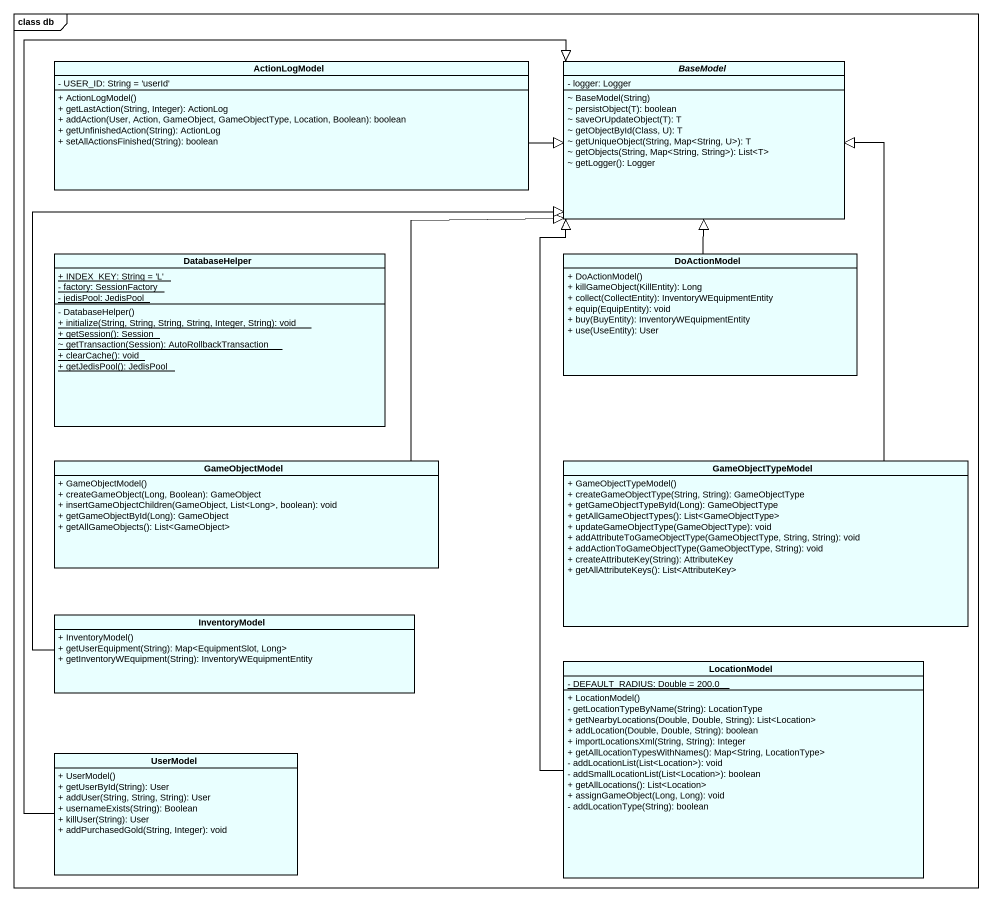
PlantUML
@startuml
mainframe class db
hide circle
hide empty members
skinparam classAttributeIconSize 0
class ActionLogModel #E9FFFF {
  - USER_ID: String = 'userId'
  + ActionLogModel()
  + getLastAction(String, Integer): ActionLog
  + addAction(User, Action, GameObject, GameObjectType, Location, Boolean): boolean
  + getUnfinishedAction(String): ActionLog
  + setAllActionsFinished(String): boolean
}
abstract class BaseModel #E9FFFF {
  - logger: Logger
  ~ BaseModel(String)
  ~ persistObject(T): boolean
  ~ saveOrUpdateObject(T): T
  ~ getObjectById(Class, U): T
  ~ getUniqueObject(String, Map<String, U>): T
  ~ getObjects(String, Map<String, String>): List<T>
  ~ getLogger(): Logger
}
class DatabaseHelper #E9FFFF {
  {static} + INDEX_KEY: String = 'L'
  {static} - factory: SessionFactory
  {static} - jedisPool: JedisPool
  - DatabaseHelper()
  {static} + initialize(String, String, String, String, Integer, String): void
  {static} + getSession(): Session
  {static} ~ getTransaction(Session): AutoRollbackTransaction
  {static} + clearCache(): void
  {static} + getJedisPool(): JedisPool
}
class DoActionModel #E9FFFF {
  + DoActionModel()
  + killGameObject(KillEntity): Long
  + collect(CollectEntity): InventoryWEquipmentEntity
  + equip(EquipEntity): void
  + buy(BuyEntity): InventoryWEquipmentEntity
  + use(UseEntity): User
}
class GameObjectModel #E9FFFF {
  + GameObjectModel()
  + createGameObject(Long, Boolean): GameObject
  + insertGameObjectChildren(GameObject, List<Long>, boolean): void
  + getGameObjectById(Long): GameObject
  + getAllGameObjects(): List<GameObject>
}
class GameObjectTypeModel #E9FFFF {
  + GameObjectTypeModel()
  + createGameObjectType(String, String): GameObjectType
  + getGameObjectTypeById(Long): GameObjectType
  + getAllGameObjectTypes(): List<GameObjectType>
  + updateGameObjectType(GameObjectType): void
  + addAttributeToGameObjectType(GameObjectType, String, String): void
  + addActionToGameObjectType(GameObjectType, String): void
  + createAttributeKey(String): AttributeKey
  + getAllAttributeKeys(): List<AttributeKey>
}
class InventoryModel #E9FFFF {
  + InventoryModel()
  + getUserEquipment(String): Map<EquipmentSlot, Long>
  + getInventoryWEquipment(String): InventoryWEquipmentEntity
}
class LocationModel #E9FFFF {
  {static} - DEFAULT_RADIUS: Double = 200.0
  + LocationModel()
  - getLocationTypeByName(String): LocationType
  + getNearbyLocations(Double, Double, String): List<Location>
  + addLocation(Double, Double, String): boolean
  + importLocationsXml(String, String): Integer
  + getAllLocationTypesWithNames(): Map<String, LocationType>
  - addLocationList(List<Location>): void
  - addSmallLocationList(List<Location>): boolean
  + getAllLocations(): List<Location>
  + assignGameObject(Long, Long): void
  - addLocationType(String): boolean
}
class UserModel #E9FFFF {
  + UserModel()
  + getUserById(String): User
  + addUser(String, String, String): User
  + usernameExists(String): Boolean
  + killUser(String): User
  + addPurchasedGold(String, Integer): void
}
ActionLogModel -right-|> BaseModel
DoActionModel -up-|> BaseModel
GameObjectModel -up-|> BaseModel
GameObjectTypeModel -up-|> BaseModel
InventoryModel -up-|> BaseModel
LocationModel -up-|> BaseModel
UserModel -up-|> BaseModel
@enduml
